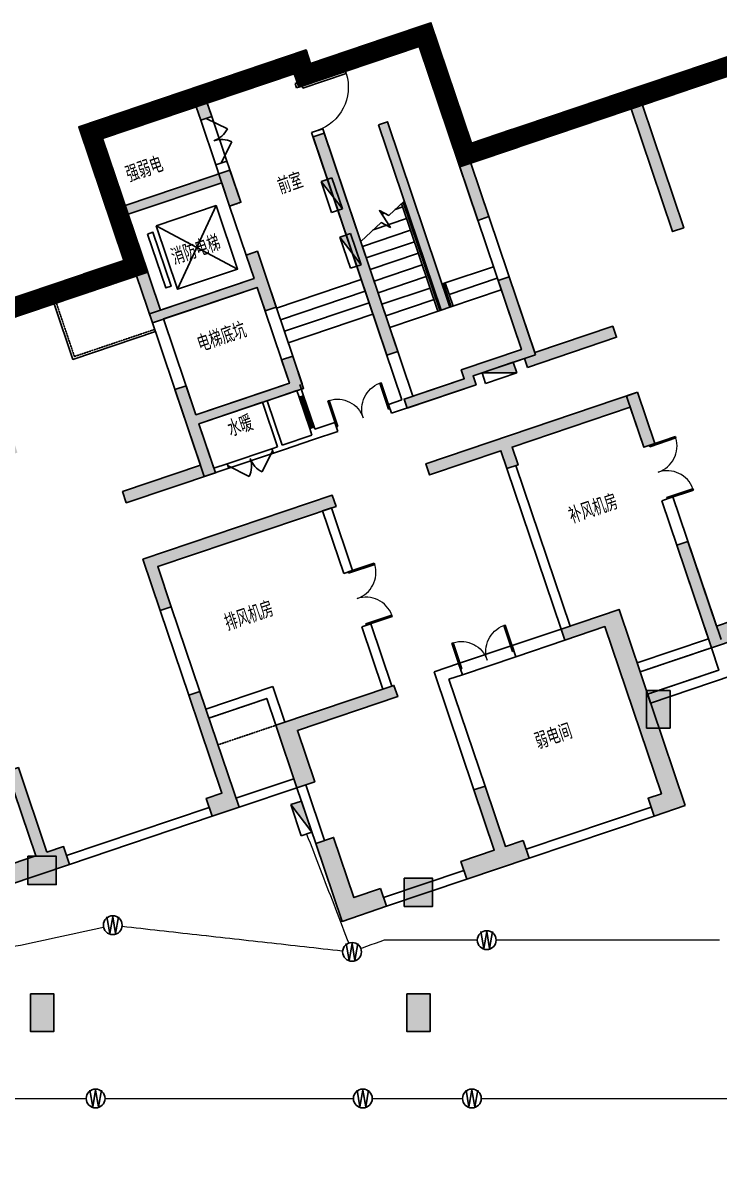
# Model space of a CAD drawing. Extents: x -1348811 to 123514, y -640545 to 749356.
# Drawn here: x -562480 to -547673, y -31247 to -7060 of the extents above; entities that cross this region are included whole.
import ezdxf
from ezdxf.enums import TextEntityAlignment as Align

# ---------------------------------------------------------------- set-up
doc = ezdxf.new("R2010")
doc.units = 0
doc.header["$LTSCALE"] = 10
doc.header["$MEASUREMENT"] = 0
doc.linetypes.add('DASH', pattern=[0.35, 0.25, -0.1])
doc.linetypes.add('常规', pattern=[20, 10, 0, 10])
doc.layers.get('0').update_dxf_attribs({"linetype": 'CONTINUOUS'})
for name, color, linetype in [('COLU', 1, 'CONTINUOUS'), ('COLU_HATCH', 252, 'CONTINUOUS'), ('DIM_SYMB', 3, 'CONTINUOUS'), ('dxsqt', 1, 'CONTINUOUS'), ('JPS-J-0', 6, 'CONTINUOUS'), ('JPS-X-TEXT', 1, 'CONTINUOUS'), ('JPS-XHS', 7, 'CONTINUOUS'), ('jz', 121, 'CONTINUOUS'), ('OUTLINE', 93, 'DASH'), ('PUB_HATCH', 9, 'CONTINUOUS'), ('Q-200填充', 9, 'CONTINUOUS'), ('RD-equip', 3, 'CONTINUOUS'), ('STAIR', 9, 'CONTINUOUS'), ('TEXT', 7, 'CONTINUOUS'), ('wall', 8, 'CONTINUOUS'), ('WINDOW', 4, 'CONTINUOUS')]:
    doc.layers.add(name, color=color, linetype=linetype)
doc.layers.add('RD-Line', color=2, linetype='常规', lineweight=0)
doc.styles.add('FS1', font='txt4.shx', dxfattribs={"width": 0.8, "bigfont": 'fstxt.shx'})
doc.styles.add('TEXT', font='tjromans.shx', dxfattribs={"width": 0.8, "height": 400, "bigfont": 'tjhztxt.shx'})

# ---------------------------------------------------------------- blocks, each defined once
blk = doc.blocks.new('zw')
at = {"layer": 'COLU_HATCH'}
for points in [[(45049.15361748367, 17299.99999999971), (45549.15361748367, 17299.99999999971), (45549.15361748367, 16499.99999999971), (45049.15361748367, 16499.99999999971)], [(31898.68239186129, 13774.66737889865), (32498.68239186129, 13774.66737889865), (32498.68239186129, 13174.66737889865), (31898.68239186129, 13174.66737889865)], [(39898.68239186348, 13309.29901821818), (40498.68239186348, 13309.29901821818), (40498.68239186348, 12709.29901821818), (39898.68239186348, 12709.29901821818)], [(31949.99999999791, 10849.9998586906), (32449.99999999791, 10849.9998586906), (32449.99999999791, 10049.9998586906), (31949.99999999791, 10049.9998586906)], [(39950.00000000011, 10849.9998586906), (40450.00000000011, 10849.9998586906), (40450.00000000011, 10049.9998586906), (39950.00000000011, 10049.9998586906)]]:
    blk.add_hatch(color=256, dxfattribs=at).paths.add_polyline_path(points)
at = {"layer": 'COLU'}
for points in [[(45049.15361748367, 17299.99999999971), (45549.15361748367, 17299.99999999971), (45549.15361748367, 16499.99999999971), (45049.15361748367, 16499.99999999971)], [(31898.68239186129, 13774.66737889865), (32498.68239186129, 13774.66737889865), (32498.68239186129, 13174.66737889865), (31898.68239186129, 13174.66737889865)], [(39898.68239186348, 13309.29901821818), (40498.68239186348, 13309.29901821818), (40498.68239186348, 12709.29901821818), (39898.68239186348, 12709.29901821818)], [(31949.99999999791, 10849.9998586906), (32449.99999999791, 10849.9998586906), (32449.99999999791, 10049.9998586906), (31949.99999999791, 10049.9998586906)], [(39950.00000000011, 10849.9998586906), (40450.00000000011, 10849.9998586906), (40450.00000000011, 10049.9998586906), (39950.00000000011, 10049.9998586906)]]:
    blk.add_lwpolyline(points, close=True, dxfattribs=at)
blk = doc.blocks.new('WG')
at = {"layer": 'RD-equip'}
blk.add_circle((0, 0), 200, dxfattribs=at)
at = {"layer": 'RD-equip', "color": 4, "style": 'FS1', "width": 0.8}
blk.add_attdef('消防', text='', height=360, dxfattribs=at).set_placement((0, 3.637978807091713e-12), align=Align.MIDDLE)
blk = doc.blocks.new('WWWW')
at = {"layer": 'RD-equip'}
blk.add_blockref('WG', (0, 0), dxfattribs=at).add_auto_attribs({'消防': 'W'})
blk = doc.blocks.new('D-JG--1F')
at = {"layer": 'PUB_HATCH'}
h = blk.add_hatch(color=256, dxfattribs=at)
h.paths.add_polyline_path([(21450.00000009307, -10000.00000909716), (19050.00000574609, -10000.00000891532), (19050.00000820775, -10400.0000081684), (18800.00000358594, -10400.0000083365), (18800.00000359322, -9750.000008749077), (21450.0000001727, -9750.000008762814)])
h.paths.add_polyline_path([(30950.000006599, -399.9990624038037), (30950.00000672456, 299.9998512482271), (28199.99995864177, 299.9998546815477), (28199.99995861674, -2700.000024847686), (27300.00000500801, -2700.000030048657), (27300.00000501238, -3100.000009021722), (28349.99999769183, -3100.000009155599), (28349.99999767961, -4150.000021441607), (30700.00000677025, -4150.000021760585), (30700.00000567822, -4675.000024040462), (30950.00000616111, -4675.000016496517), (30950.00000954827, -3425.000025010202), (30700.00001001463, -3425.000017404789), (30700.00000716664, -3950.007729728939), (28600.00000615686, -3950.007729726378), (28600.00000625546, -1800.094748926815), (30700.00000726059, -1800.09474893962), (30700.00000671641, -2325.000021197135), (30950.00000672339, -2325.000028800219), (30950.00000671379, -1600.094754866324), (28600.00000617525, -1600.094754825346), (28600.00000732025, -99.98272269777954), (30700.00000605761, -100.0000191780273), (30700.00000605616, -400.0007031883579)])
h.paths.add_polyline_path([(35600.00000702427, -7600.000019256957), (35600.00000789302, -7400.00002117129), (34449.99991119938, -7400.000021164073), (34449.99991119769, -7600.000019238098), (32900.00000866456, -7600.000019229949), (32900.00000913587, -7400.000028558541), (34249.99990984803, -7400.000021141721), (34249.99990984896, -7200.000021141954), (35600.00000789232, -7200.000021169195), (35600.00000790128, -5650.000029032119), (35850.00000790291, -5650.000029033283), (35850.0000070266, -7350.000019245315), (37600.00000979169, -7350.000019265804), (37600.00000979123, -7600.000019265804)])
h.paths.add_polyline_path([(24750.00000731763, -3100.000004868489), (25100.00000643893, -3100.000004870119), (25100.00000643433, -2700.000028468901), (23550.00000703434, -2700.0000224635), (23550.0000074394, -3100.00001157634), (24500.00001031812, -3100.000019299099), (24500.00000978686, -5850.000036574667), (24749.99999844324, -5850.000036574434)])
h.paths.add_polyline_path([(39100.00010325556, -2700.000028668204), (39100.00010324968, -3100.000016918406), (39450.00000606838, -3100.000016896054), (39450.0000061703, -5850.000036609359), (39700.00000787264, -5850.000036627753), (39700.00000821683, -3100.000014374731), (40650.00000805221, -3100.000006808434), (40650.0000076092, -2700.000022700289)])
h.paths.add_polyline_path([(37650.0000064309, -8850.00002117292), (37650.00000642525, -10000.00002117339), (37399.9033234134, -10000.00002117245), (37400.00032204285, -9100.000021172455), (34750.00000518386, -9100.000021158252), (34750.00000518194, -9499.998101894278), (34500.00000518194, -9499.998101893114), (34500.00000518386, -9100.000021157088), (32900.00000769028, -9100.000021148706), (32900.00000769168, -8850.000021148939)])
h.paths.add_polyline_path([(42750.00000461761, -7350.000028302893), (46000.0000061451, -7350.000028429553), (46000.00000644143, -8250.000030298717), (45600.00000602257, -8250.000030277064), (45600.00000586663, -7600.000030763447), (43000.00000557862, -7600.000037707388), (43000.00000543118, -8000.000037365127), (42750.00000543095, -8000.000037047081)])
h.paths.add_polyline_path([(19800.00000100496, -14100.00000910717), (19050.00000028947, -14100.00000922428), (19050.00000018522, -12850.00003002281), (18800.00000069255, -12850.00003004726), (18800.00000078609, -14500.00003021723), (19800.00000099774, -14500.00003022212)])
h.paths.add_polyline_path([(22625.00000100356, -14100.00000907108), (22999.99999692367, -14100.00000907667), (22999.99999692157, -14500.00003024517), (21600.00000099262, -14500.00003023283), (21600.00000099983, -14100.0000090648), (22375.0000010003, -14100.00000906852), (22375.00000101043, -12200.00003006565), (22625.00000079972, -12200.00003003795)])
h.paths.add_polyline_path([(26800.00000479288, -14500.00003025937), (26200.00000479288, -14500.00003025681), (26200.00000479497, -14100.00000908924), (26550.00000440102, -14100.00000914861), (26550.00000708556, -11900.0000322347), (26800.00000747951, -11900.00002760603)])
h.paths.add_polyline_path([(22625.00000109232, -11000.00001993775), (22375.00000133261, -11000.00001993659), (22375.00000024855, -8850.000021094223), (22625.00000024214, -8850.00002109562)])
h.paths.add_polyline_path([(29100.00000477576, -17100.00000014529), (29100.00000477373, -17500.00002119597), (28100.00000477745, -17500.00002119062), (28100.00000478741, -15749.99810181977), (28500.00000408356, -15749.99810182163), (28500.00000407564, -17100.00000014156)])
h.paths.add_polyline_path([(32300.00000135711, -17099.99999257829), (31900.00000407588, -17100.00000017788), (31900.00000408589, -15749.99810191942), (31650.00000408146, -15749.99810186005), (31650.00000407518, -17100.00000015763), (30900.00000477926, -17100.00000015483), (30900.00000477745, -17500.00002120598), (32300.00000135391, -17500.00001360895)])
h.paths.add_polyline_path([(35800.00000477838, -17500.00002123229), (35100.00000430667, -17500.00002123578), (35100.00000430964, -17100.00000020466), (35400.00000408309, -17100.00000019884), (35400.00000410306, -13350.00001930888), (34500.00000496639, -13350.00001930376), (34500.00000496779, -13100.0000269257), (35800.00000559993, -13100.00001931097)])
h.paths.add_polyline_path([(28099.99956657883, -14500.0113974954), (28499.99956586148, -14500.01139749819), (28500.00000340282, -13350.00001925044), (30750.00000427628, -13350.00001926976), (30750.00000427838, -13100.00001926976), (28100.00000431354, -13100.00002883235)])
h.paths.add_polyline_path([(26800.00000481663, -10000.0004025877), (26800.00000482134, -9100.000021022046), (30800.00000559434, -9100.000021240441), (30800.00000560551, -8850.000021141954), (26550.00000482227, -8850.00002111611), (26550.00000481616, -10000.00040258537)])
h.paths.add_polyline_path([(28350.00000619976, -5650.000028935028), (28350.00000756723, -7350.000021129847), (26600.00000798062, -7350.000021121698), (26600.00000798004, -7600.000021129614), (28600.00000756793, -7600.000021140091), (28599.99999842187, -6500.00002119178), (30950.00000833487, -6500.00002874108), (30950.00000833499, -6500.00002874108), (30950.00000634172, -5775.000021212269), (30700.00000633101, -5775.000021182699), (30700.00000811147, -6300.00002113753), (28600.00000757456, -6300.000021135435), (28600.00000620232, -5650.000028936658)])
h.paths.add_polyline_path([(33100.00000862248, -1500.047390644206), (32850.00000862085, -1500.047390643042), (32850.00000770681, -6400.000021154992), (33100.00000817631, -6400.000021155924)])
h.paths.add_polyline_path([(35600.0000072585, -400.0000211796723), (35600.00000772008, -4300.007729900535), (35850.00000771845, -4300.007729902398), (35850.00000772194, -3100.000014069024), (36900.00000773673, -3100.000014075311), (36900.00000773842, -2700.000030239811), (36000.0000072525, -2700.000030230032), (36000.00000661792, -9.499490261077881e-08), (35000.00000773807, -9.103678166866302e-08), (35000.00000719633, -400.0000233394094)])
h.paths.add_polyline_path([(38000.00000536809, -14100.0000093244), (37650.00000640325, -14100.00000932231), (37650.00000641326, -12200.00003012852), (37400.00000641326, -12200.00003012759), (37400.00000536611, -14500.00003030361), (38000.00000536611, -14500.0000303071)])
h.paths.add_polyline_path([(41575.00000586081, -8850.000028675422), (41575.00000671099, -11000.00002001692), (41825.00000648352, -11000.00002010562), (41825.00000563054, -8850.00002876413)])
h.paths.add_polyline_path([(42600.00000571826, -14100.0000093712), (42600.00000571675, -14500.00003034226), (41200.00000233023, -14500.00003033853), (41200.00000232825, -14100.00000934792), (41575.00000504026, -14100.00000926713), (41575.0000055001, -12200.00003001932), (41825.00000527239, -12200.00003010849), (41825.00000505213, -14100.00000937539)])
h.paths.add_polyline_path([(45000.00000504957, -14100.00000939076), (45000.00000526861, -12850.00003017858), (45400.00000569539, -12850.00003017322), (45400.00000592862, -14500.00003035762), (44400.00000571675, -14500.00003035227), (44400.00000571896, -14100.00000938005)])
h.paths.add_polyline_path([(45600.00000589387, -9150.00002270285), (45600.00000643003, -9600.000006679213), (45000.00000873947, -9600.000014249235), (45000.00000810652, -10000.00003021676), (45000.00000810652, -10000.00003021653), (45000.00000649493, -11450.00002913573), (45400.00000716362, -11450.00002913014), (45400.0000063717, -10000.00003022002), (46000.0000064178, -10000.0000302305), (46000.00000653882, -9150.00002272427)])
h.paths.add_polyline_path([(45600.00000698376, -3900.000009412179), (45600.00000724458, -5500.00002124859), (46000.00000712654, -5500.000021210406), (46000.00000739546, -3500.00003037625), (44900.00000698335, -3500.000030346913), (44900.00000697677, -3900.000009310199)])
h.paths.add_polyline_path([(34249.99990949768, -1700.000021671643), (34249.9999110499, -5860.000021126121), (34449.9999110499, -5860.00002112682), (34449.99990949768, -1700.000021672575)])
h.paths.add_polyline_path([(34249.99990901875, -1700.000021728687), (34249.99991057097, -5860.000021183398), (34449.99991057097, -5860.000021184096), (34449.99990901875, -1700.000021729851)])
h.paths.add_polyline_path([(14550.0000071461, -7350.000012112316), (21450.00000108377, -7349.999996726634), (21450.0000017854, -7999.999989839038), (21199.99999927141, -7999.999990077224), (21199.99999887694, -7599.999990023207), (18124.99999214034, -7599.999983102549), (18124.9999991199, -9999.999987382442), (17875.00000703486, -9999.999988234369), (17875.00000023365, -7599.999983927002), (14800.00000710331, -7599.999990022508), (14800.00000670942, -7999.999990076991), (14550.00000666472, -7999.999989714241)])
h.paths.add_polyline_path([(14550.00000647211, -10000.00000907923), (16950.0000008191, -10000.00000890973), (16949.99999835534, -10400.00000816281), (17200.00000297715, -10400.00000833231), (17200.00000297331, -9750.000008744886), (14550.00000639382, -9750.000008744886)])
h.paths.add_polyline_path([(5050.000000016822, -399.9990623355843), (5049.999999895052, 299.9998513164464), (7800.000047977839, 299.9998547353316), (7800.000047986978, -2700.000024793902), (8700.000001595705, -2700.00002999953), (8700.000001589244, -3100.000008972595), (7650.000008909788, -3100.000009101117), (7650.000008916482, -4150.000021387124), (5299.999999825843, -4150.000021693762), (5300.000000915083, -4675.00002397364), (5050.000000432192, -4675.000016428297), (5049.999997051666, -3425.000024941983), (5299.999996585306, -3425.000017337967), (5299.999999430438, -3950.007729662117), (7400.000000440225, -3950.007729670499), (7400.000000353029, -1800.094748870935), (5299.9999993479, -1800.094748872798), (5299.999999889289, -2325.000021130312), (5049.999999882304, -2325.000028732), (5049.999999895692, -1600.094754798105), (7400.000000434229, -1600.094754769467), (7399.999999297201, -99.98272264190018), (5300.000000559841, -100.0000191112049), (5300.000000559667, -400.0007031215355)])
h.paths.add_polyline_path([(399.9999995535472, -7600.00001916429), (399.9999986859038, -7400.000021078624), (1550.000095379539, -7400.00002107746), (1550.000095380121, -7600.000019151485), (3099.999997913255, -7600.000019151252), (3099.999997443054, -7400.000028479844), (1750.000096730888, -7400.000021056039), (1750.000096730946, -7200.000021056272), (399.9999986875919, -7200.000021076528), (399.9999986868352, -5650.000028939452), (149.9999986852054, -5650.000028939219), (149.9999995525577, -7350.000019151252), (-1600.000003212539, -7350.000019162428), (-1600.000003213412, -7600.000019162428)])
h.paths.add_polyline_path([(11249.99999928399, -3100.000004833099), (10900.00000016269, -3100.000004832633), (10900.00000016938, -2700.000028431416), (12449.99999956938, -2700.000022434164), (12449.99999916222, -3100.000011547003), (11499.9999962835, -3100.000019265106), (11499.99999680027, -5850.000036540674), (11250.00000814389, -5850.000036539044)])
h.paths.add_polyline_path([(-3100.000096651842, -2700.000028557144), (-3100.000096648058, -3100.000016807346), (-3449.99999946676, -3100.000016782898), (-3449.999999583175, -5850.000036496203), (-3700.000001285516, -5850.0000365132), (-3700.000001615204, -3100.000014260178), (-4650.000001450593, -3100.000006688992), (-4650.000001005479, -2700.000022580847)])
h.paths.add_polyline_path([(-1649.999999859603, -8850.000021069543), (-1649.999999860069, -10000.00002107001), (-1399.903316848213, -10000.00002107001), (-1400.000315472891, -9100.00002107001), (1250.000001386099, -9100.00002107001), (1250.000001385924, -9499.998101806035), (1500.000001385924, -9499.998101806035), (1500.000001386099, -9100.00002107001), (3099.999998879677, -9100.00002107001), (3099.999998879619, -8850.000021070242)])
h.paths.add_polyline_path([(-6749.99999803846, -7350.000028172275), (-9999.999999565945, -7350.000028281938), (-9999.999999867054, -8250.000030151103), (-9599.999999448191, -8250.000030131778), (-9599.999999288819, -7600.000030618161), (-6999.999999000807, -7600.000037575839), (-6999.999998855463, -8000.000037233578), (-6749.99999885523, -8000.000036916463)])
h.paths.add_polyline_path([(16200.00000553858, -14100.00000909786), (16950.00000625406, -14100.0000092187), (16950.00000636495, -12850.00003001723), (17200.00000585761, -12850.00003004307), (17200.00000575528, -14500.00003021304), (16200.00000554364, -14500.0000302128)])
h.paths.add_polyline_path([(13375.00000553997, -14100.00000904687), (13000.00000961986, -14100.00000905036), (13000.00000961981, -14500.00003021886), (14400.00000554876, -14500.0000302142), (14400.0000055437, -14100.00000904617), (13625.00000554323, -14100.0000090457), (13625.00000554317, -12200.00003004284), (13375.00000575389, -12200.00003001373)])
h.paths.add_polyline_path([(9200.0000017485, -14500.00003021327), (9800.0000017485, -14500.00003021373), (9800.000001748558, -14100.00000904617), (9450.000002142508, -14100.00000910345), (9449.999999469554, -11900.00003218953), (9199.999999075604, -11900.00002755993)])
h.paths.add_polyline_path([(13375.00000546756, -11000.00001991354), (13625.00000522728, -11000.00001991377), (13625.00000632275, -8850.000021071406), (13375.00000632915, -8850.000021071406)])
h.paths.add_polyline_path([(6900.000001751876, -17100.00000008685), (6900.000001751818, -17500.00002113753), (7900.000001748092, -17500.00002113753), (7900.000001747452, -15749.99810176669), (7500.000002451299, -15749.99810176645), (7500.000002451998, -17100.00000008638)])
h.paths.add_polyline_path([(3700.000005170528, -17099.99999250309), (4100.000002451765, -17100.00000010454), (4100.000002448971, -15749.99810184608), (4350.000002453395, -15749.99810178811), (4350.000002452463, -17100.00000008568), (5100.000001748384, -17100.00000008661), (5100.000001748092, -17500.00002113776), (3700.000005171634, -17500.00001353375)])
h.paths.add_polyline_path([(200.0000017471611, -17500.00002113823), (900.000002218876, -17500.00002114545), (900.0000022180029, -17100.00000011432), (600.0000024445471, -17100.0000001071), (600.0000024444307, -13350.00001921714), (1500.000001581095, -13350.00001921668), (1500.000001581036, -13100.00002683862), (200.0000009489013, -13100.00001921691)])
h.paths.add_polyline_path([(7900.000439962547, -14500.01139744231), (7500.000440679898, -14500.01139744301), (7500.000003144669, -13350.00001919526), (5250.000002271205, -13350.00001920247), (5250.000002270448, -13100.00001920247), (7900.000002235291, -13100.00002877926)])
h.paths.add_polyline_path([(9200.000001748558, -10000.0004025416), (9200.000001748616, -9100.000020975946), (5200.000000975619, -9100.00002117292), (5200.000000965782, -8850.000021074433), (9450.000001749024, -8850.00002107094), (9450.000001749024, -10000.0004025402)])
h.paths.add_polyline_path([(7650.000000388362, -5650.000028880546), (7649.999999011925, -7350.000021075364), (9399.999998598534, -7350.000021076296), (9399.999998597777, -7600.000021084212), (7399.999999009888, -7600.000021084212), (7400.00000816182, -6500.0000211359), (5049.999998248823, -6500.000028672861), (5049.999998248706, -6500.000028672861), (5050.000000245811, -5775.000021144049), (5300.000000256521, -5775.000021115877), (5299.999998473213, -6300.000021070708), (7399.999999010121, -6300.000021079555), (7400.0000003858, -5650.000028880779)])
h.paths.add_polyline_path([(2899.999997987587, -1500.047390564578), (3149.999997989216, -1500.04739056481), (3149.999998877349, -6400.000021076761), (2899.999998407846, -6400.000021076296)])
h.paths.add_polyline_path([(399.9999993573292, -400.0000210870057), (399.999998875137, -4300.007729807869), (149.9999988767668, -4300.007729808334), (149.9999988796772, -3100.000013974961), (-900.0000011351076, -3100.000013975659), (-900.0000011347001, -2700.00003014016), (-6.487825885415077e-07, -2700.000030135037), (0, 0), (999.9999988798518, -1.396983861923218e-09), (999.999999419495, -400.0000232497696)])
h.paths.add_polyline_path([(-1999.999998824554, -14100.00000921893), (-1649.99999985972, -14100.00000921893), (-1649.999999859661, -12200.00003002514), (-1399.999999859661, -12200.00003002514), (-1399.999998824729, -14500.00003020116), (-1999.999998824729, -14500.00003020163)])
h.paths.add_polyline_path([(-5574.999999289517, -8850.00002855109), (-5575.000000151107, -11000.00001989258), (-5824.999999923632, -11000.0000199799), (-5824.999999059248, -8850.000028638402)])
h.paths.add_polyline_path([(-6599.999999174732, -14100.00000924128), (-6599.999999175372, -14500.00003021234), (-5199.99999578885, -14500.00003021606), (-5199.999995784718, -14100.00000922545), (-5574.999998496729, -14100.00000914279), (-5574.9999989465, -12200.00002989499), (-5824.999998718791, -12200.00002998277), (-5824.999998508603, -14100.00000924966)])
h.paths.add_polyline_path([(-8999.999998506042, -14100.0000092485), (-8999.999998718442, -12850.00003003632), (-9399.99999914522, -12850.00003002863), (-9399.999999387248, -14500.00003021304), (-8399.999999175372, -14500.00003021304), (-8399.99999917543, -14100.00000924082)])
h.paths.add_polyline_path([(-9599.999999324267, -9150.000022557564), (-9599.999999862688, -9600.000006533926), (-9000.000002172135, -9600.000014106976), (-9000.000001541339, -10000.0000300745), (-9000.000001541339, -10000.00003007427), (-8999.999999937369, -11450.00002899347), (-9400.000000606058, -11450.00002898555), (-9399.999999806518, -10000.00003007543), (-9999.999999852618, -10000.00003008288), (-9999.999999969208, -9150.000022576656)])
h.paths.add_polyline_path([(-9600.000000386324, -3900.000009266892), (-9600.000000655651, -5500.000021103304), (-10000.00000053761, -5500.000021062791), (-10000.00000079593, -3500.000030228635), (-8900.000000383821, -3500.000030204887), (-8900.00000037934, -3900.000009168172)])
h.paths.add_polyline_path([(1750.000097111275, -1700.000021585962), (1750.000095537107, -5860.00002104044), (1550.000095537107, -5860.000021040207), (1550.000097111275, -1700.000021585962)])
h.paths.add_polyline_path([(1750.000097590208, -1700.000021643005), (1750.00009601604, -5860.000021097716), (1550.00009601604, -5860.000021097483), (1550.000097590208, -1700.000021643238)])
edge = h.paths.add_edge_path(flags=17)
edge.add_line((17874.99999412405, -5499.999999814434), (18124.99999362545, -5499.999998901971))
edge.add_line((18124.99999362545, -5499.999998901971), (18124.99998568202, -3899.999986891635))
edge.add_line((18124.99998568202, -3899.999986891635), (19299.99997319834, -3899.999981321162))
edge.add_line((19299.99997319834, -3899.999981321162), (19299.99997228605, -3500.000008577714))
edge.add_line((19299.99997228605, -3500.000008577714), (16700.0000063394, -3500.000008461764))
edge.add_line((16700.0000063394, -3500.000008461764), (16700.00000632991, -3899.999987251824))
edge.add_line((16700.00000632991, -3899.999987251824), (17874.99999384634, -3899.99998734775))
edge.add_line((17874.99999384634, -3899.99998734775), (17874.99999412405, -5499.999999358086))
edge.add_line((17874.99999412405, -5499.999999358086), (18124.99999362545, -5499.999999358319))
h.paths.add_polyline_path([(17874.99999412405, -5499.999999814434), (18124.99999362545, -5499.999998901971), (18124.99998568202, -3899.999986891635), (19299.99997319834, -3899.999981321162), (19299.99997228605, -3500.000008577714), (16700.0000063394, -3500.000008461764), (16700.00000632991, -3899.999987251824), (17874.99999384634, -3899.99998734775)], flags=17)
edge = h.paths.add_edge_path()
edge.add_line((21600.00007029192, -3100.000018303515), (22350.00000493706, -3100.000006714603))
edge.add_line((22350.00000493706, -3100.000006714603), (22350.0000053852, -2700.000022606924))
edge.add_line((22350.0000053852, -2700.000022606924), (21200.00000599638, -2700.000030178111))
edge.add_line((21200.00000599638, -2700.000030178111), (21200.00000599347, -3500.000030178111))
edge.add_line((21200.00000599347, -3500.000030178111), (20900.00000557181, -3500.000030181371))
edge.add_line((20900.00000557181, -3500.000030181371), (20900.0000055742, -3900.000009179814))
edge.add_line((20900.0000055742, -3900.000009179814), (21200.00000599329, -3900.000009176787))
edge.add_line((21200.00000599329, -3900.000009176787), (21200.0000064582, -5150.000030069146))
edge.add_line((21200.0000064582, -5150.000030069146), (21450.0000064582, -5150.000030069146))
edge.add_line((21450.0000064582, -5150.000030069146), (21450.00000555022, -3900.000009178184))
edge.add_line((21450.00000555022, -3900.000009178184), (21600.00000599329, -3900.000009178417))
edge.add_line((21600.00000599329, -3900.000009178417), (21600.00007029192, -3099.999996429076))
edge.add_line((42599.99994222715, -3100.000018415274), (41850.00000758213, -3100.000006817514))
edge.add_line((41850.00000758213, -3100.000006817514), (41850.00000713818, -2700.000022709835))
edge.add_line((41850.00000713818, -2700.000022709835), (43000.000006527, -2700.000030293129))
edge.add_line((43000.000006527, -2700.000030293129), (43000.00000652141, -3500.000030293129))
edge.add_line((43000.00000652141, -3500.000030293129), (43300.00000694295, -3500.000030299881))
edge.add_line((43300.00000694295, -3500.000030299881), (43300.00000693661, -3900.000009298325))
edge.add_line((43300.00000693661, -3900.000009298325), (43000.00000651751, -3900.000009291572))
edge.add_line((43000.00000651751, -3900.000009291572), (43000.00000603934, -5150.000030184165))
edge.add_line((43000.00000603934, -5150.000030184165), (42750.00000603934, -5150.000030181836))
edge.add_line((42750.00000603934, -5150.000030181836), (42750.00000696059, -3900.000009290874))
edge.add_line((42750.00000696059, -3900.000009290874), (42600.00000651751, -3900.000009290176))
edge.add_line((42600.00000651751, -3900.000009290176), (42599.99994222715, -3099.999996540835))
edge.add_line((14399.9999363097, -3100.000018284889), (13650.00000166456, -3100.000006691553))
edge.add_line((13650.00000166456, -3100.000006691553), (13650.00000121852, -2700.000022583874))
edge.add_line((13650.00000121852, -2700.000022583874), (14800.00000060734, -2700.000030161114))
edge.add_line((14800.00000060734, -2700.000030161114), (14800.00000060606, -3500.000030161114))
edge.add_line((14800.00000060606, -3500.000030161114), (15100.00000102771, -3500.000030166004))
edge.add_line((15100.00000102771, -3500.000030166004), (15100.00000102323, -3900.000009164447))
edge.add_line((15100.00000102323, -3900.000009164447), (14800.00000060414, -3900.00000915979))
edge.add_line((14800.00000060414, -3900.00000915979), (14800.0000001326, -5150.00003005215))
edge.add_line((14800.0000001326, -5150.00003005215), (14550.0000001326, -5150.000030051218))
edge.add_line((14550.0000001326, -5150.000030051218), (14550.00000104721, -3900.000009160256))
edge.add_line((14550.00000104721, -3900.000009160256), (14400.00000060414, -3900.00000915979))
edge.add_line((14400.00000060414, -3900.00000915979), (14399.9999363097, -3099.99999641045))
edge.add_line((-6599.999935625528, -3100.000018285355), (-5850.000000980508, -3100.000006692018))
edge.add_line((-5850.000000980508, -3100.000006692018), (-5850.000000534463, -2700.00002258434))
edge.add_line((-5850.000000534463, -2700.00002258434), (-6999.999999923282, -2700.00003016158))
edge.add_line((-6999.999999923282, -2700.00003016158), (-6999.999999921885, -3500.00003016158))
edge.add_line((-6999.999999921885, -3500.00003016158), (-7300.000000343425, -3500.00003016647))
edge.add_line((-7300.000000343425, -3500.00003016647), (-7300.000000339176, -3900.000009164913))
edge.add_line((-7300.000000339176, -3900.000009164913), (-6999.999999920081, -3900.000009160023))
edge.add_line((-6999.999999920081, -3900.000009160023), (-6999.999999448541, -5150.000030052615))
edge.add_line((-6999.999999448541, -5150.000030052615), (-6749.999999448541, -5150.000030051218))
edge.add_line((-6749.999999448541, -5150.000030051218), (-6750.000000363158, -3900.000009160256))
edge.add_line((-6750.000000363158, -3900.000009160256), (-6599.999999920081, -3900.000009160256))
edge.add_line((-6599.999999920081, -3900.000009160256), (-6599.999935625528, -3099.999996410916))
blk.add_hatch(color=256, dxfattribs=at).paths.add_polyline_path([(34449.99990901875, -1700.000021729851), (34249.99990949768, -1700.000021728687), (34249.9999110499, -5860.000021126121), (34449.99991057097, -5860.00002112682)])
at = {"layer": 'dxsqt'}
for points in [[(30950.000006599, -399.9990624038037), (30950.00000672456, 299.9998512482271), (28199.99995864177, 299.9998546815477), (28199.99995861674, -2700.000024847686), (27300.00000500801, -2700.000030048657), (27300.00000501238, -3100.000009021722), (28349.99999769183, -3100.000009155599), (28349.99999767961, -4150.000021441607), (30700.00000677025, -4150.000021760585), (30700.00000567822, -4675.000024040462), (30950.00000616111, -4675.000016496517), (30950.00000954827, -3425.000025010202), (30700.00001001463, -3425.000017404789), (30700.00000716664, -3950.007729728939), (28600.00000615686, -3950.007729726378), (28600.00000625546, -1800.094748926815), (30700.00000726059, -1800.09474893962), (30700.00000671641, -2325.000021197135), (30950.00000672339, -2325.000028800219), (30950.00000671379, -1600.094754866324), (28600.00000617525, -1600.094754825346), (28600.00000732025, -99.98272269777954), (30700.00000605761, -100.0000191780273), (30700.00000605616, -400.0007031883579), (30950.000006599, -399.9990624038037)], [(35600.0000072585, -400.0000211796723), (35600.00000772008, -4300.007729900535), (35850.00000771845, -4300.007729902398), (35850.00000772194, -3100.000014069024), (36900.00000773673, -3100.000014075311), (36900.00000773842, -2700.000030239811), (36000.0000072525, -2700.000030230032), (36000.00000661792, -9.499490261077881e-08), (35000.00000773807, -9.103678166866302e-08), (35000.00000719633, -400.0000233394094), (35600.00000726432, -400.0000211810693)], [(39100.00010325556, -2700.000028668204), (39100.00010324968, -3100.000016918406), (39450.00000606838, -3100.000016896054), (39450.0000061703, -5850.000036609359), (39700.00000787264, -5850.000036627753), (39700.00000821683, -3100.000014374731), (40650.00000805221, -3100.000006808434), (40650.0000076092, -2700.000022700289), (39100.00010325556, -2700.000028668204)], [(28350.00000619976, -5650.000028935028), (28350.00000756723, -7350.000021129847), (26600.00000798062, -7350.000021121698), (26600.00000798004, -7600.000021129614), (28600.00000756793, -7600.000021140091), (28599.99999842187, -6500.00002119178), (30950.00000833487, -6500.00002874108), (30950.00000833487, -6500.00002874108), (30950.00000833499, -6500.00002874108), (30950.00000634172, -5775.000021212269), (30700.00000633101, -5775.000021182699), (30700.00000811147, -6300.00002113753), (28600.00000757456, -6300.000021135435), (28600.00000620232, -5650.000028936658), (28350.00000620069, -5650.000028935028)], [(37650.0000064309, -8850.00002117292), (37650.00000642525, -10000.00002117339), (37399.9033234134, -10000.00002117245), (37400.00032204285, -9100.000021172455), (34750.00000518386, -9100.000021158252), (34750.00000518194, -9499.998101894278), (34500.00000518194, -9499.998101893114), (34500.00000518386, -9100.000021157088), (32900.00000769028, -9100.000021148706), (32900.00000769168, -8850.000021148939), (37650.00000643113, -8850.000021173386)], [(26800.00000479288, -14500.00003025937), (26200.00000479288, -14500.00003025681), (26200.00000479497, -14100.00000908924), (26550.00000440102, -14100.00000914861), (26550.00000708556, -11900.0000322347), (26800.00000747951, -11900.00002760603), (26800.00000479474, -14500.00003025564)], [(22625.00000100356, -14100.00000907108), (22999.99999692367, -14100.00000907667), (22999.99999692157, -14500.00003024517), (21600.00000099262, -14500.00003023283), (21600.00000099983, -14100.0000090648), (22375.0000010003, -14100.00000906852), (22375.00000101043, -12200.00003006565), (22625.00000079972, -12200.00003003795), (22625.00000078772, -14100.00000907108)], [(28099.99956657883, -14500.0113974954), (28499.99956586148, -14500.01139749819), (28500.00000340282, -13350.00001925044), (30750.00000427628, -13350.00001926976), (30750.00000427838, -13100.00001926976), (28100.00000431354, -13100.00002883235), (28099.99956607522, -14500.0113974954)], [(35800.00000477838, -17500.00002123229), (35100.00000430667, -17500.00002123578), (35100.00000430964, -17100.00000020466), (35400.00000408309, -17100.00000019884), (35400.00000410306, -13350.00001930888), (34500.00000496639, -13350.00001930376), (34500.00000496779, -13100.0000269257), (35800.00000559993, -13100.00001931097), (35800.00000477838, -17500.00002123229)], [(29100.00000477576, -17100.00000014529), (29100.00000477373, -17500.00002119597), (28100.00000477745, -17500.00002119062), (28100.00000478741, -15749.99810181977), (28500.00000408356, -15749.99810182163), (28500.00000407564, -17100.00000014156), (29100.00000477926, -17100.00000014505)], [(32300.00000135711, -17099.99999257829), (31900.00000407588, -17100.00000017788), (31900.00000408589, -15749.99810191942), (31650.00000408146, -15749.99810186005), (31650.00000407518, -17100.00000015763), (30900.00000477926, -17100.00000015483), (30900.00000477745, -17500.00002120598), (32300.00000135391, -17500.00001360895), (32300.00000136549, -17099.99999257829)]]:
    blk.add_lwpolyline(points, dxfattribs=at)
for points in [[(33100.00000862248, -1500.047390644206), (32850.00000862085, -1500.047390643042), (32850.00000770681, -6400.000021154992), (33100.00000817631, -6400.000021155924)], [(34249.99990901875, -1700.000021728687), (34249.99991057097, -5860.000021183398), (34449.99991057097, -5860.000021184096), (34449.99990901875, -1700.000021729851)], [(34249.99990949768, -1700.000021671643), (34249.9999110499, -5860.000021126121), (34449.9999110499, -5860.00002112682), (34449.99990949768, -1700.000021672575)], [(35600.00000702427, -7600.000019256957), (35600.00000789302, -7400.00002117129), (34449.99991119938, -7400.000021164073), (34449.99991119769, -7600.000019238098), (32900.00000866456, -7600.000019229949), (32900.00000913587, -7400.000028558541), (34249.99990984803, -7400.000021141721), (34249.99990984896, -7200.000021141954), (35600.00000789232, -7200.000021169195), (35600.00000790128, -5650.000029032119), (35850.00000790291, -5650.000029033283), (35850.0000070266, -7350.000019245315), (37600.00000979169, -7350.000019265804), (37600.00000979123, -7600.000019265804)], [(26800.00000481663, -10000.0004025877), (26800.00000482134, -9100.000021022046), (30800.00000559434, -9100.000021240441), (30800.00000560551, -8850.000021141954), (26550.00000482227, -8850.00002111611), (26550.00000481616, -10000.00040258537)], [(38000.00000536809, -14100.0000093244), (37650.00000640325, -14100.00000932231), (37650.00000641326, -12200.00003012852), (37400.00000641326, -12200.00003012759), (37400.00000536611, -14500.00003030361), (38000.00000536611, -14500.0000303071)]]:
    blk.add_lwpolyline(points, close=True, dxfattribs=at)
blk = doc.blocks.new('DTTT')
at = {"layer": 'jz'}
for p, q in [((748.3527285186245, -791.6857035186522), (-748.3527285186245, 791.6857035186522)), ((-748.3527286723292, -791.6857033680742), (748.3527286723292, 791.6857033680742))]:
    blk.add_line(p, q, dxfattribs=at)
for points in [[(-1003.061575049239, -672.9328478397038), (-1003.061575049239, 672.9328480140138), (-870.6841135143968, 672.9328480140138), (-870.6841135143968, -672.9328478397038)], [(-748.3527286723292, -791.6857033680742), (-748.3527285186245, 791.6857035186522), (748.3527286723292, 791.6857033680742), (748.3527285186245, -791.6857035186522)]]:
    blk.add_lwpolyline(points, close=True, dxfattribs=at)
blk = doc.blocks.new('DXHS')
at = {"layer": 'JPS-XHS'}
blk.add_hatch(color=256, dxfattribs=at).paths.add_polyline_path([(-350, 240), (-350, 0), (350, 0)])
at = {"layer": 'JPS-XHS', "linetype": 'Continuous'}
for p, q in [((-350, 240), (-350, 0)), ((-350, 240), (350, 240)), ((-350, 0), (350, 0)), ((350, 240), (350, 0))]:
    blk.add_line(p, q, dxfattribs=at)
at = {"layer": 'JPS-XHS'}
blk.add_line((-350, 240), (350, 0), dxfattribs=at)
blk = doc.blocks.new('A$C154042D1')
at = {"layer": 'JPS-XHS', "xscale": -1, "rotation": 90}
for p in [(42800.00001001888, -2800.094726207783), (42800.00001001888, -4050.094726207783)]:
    blk.add_blockref('DXHS', p, dxfattribs=at)
at = {"layer": 'JPS-XHS', "rotation": 180}
blk.add_blockref('DXHS', (44850.00000857416, -7400.00000008865), dxfattribs=at)
blk = doc.blocks.new('$DorLib2D$00000002')
for p, q in [((-0.5, -5.684341886080802e-17), (-0.5000000000000007, 0.4875)), ((-0.4750000000000007, 0.4875), (-0.5000000000000007, 0.4875)), ((-0.475, -2.842170943040401e-17), (-0.4750000000000007, 0.4875)), ((0.475, -2.842170943040401e-17), (0.4750000000000007, 0.4875)), ((0.4750000000000007, 0.4875), (0.5000000000000007, 0.4875)), ((0.5, -5.684341886080802e-17), (0.5000000000000007, 0.4875)), ((-0.5, -5.684341886080802e-17), (-0.475, -2.842170943040401e-17)), ((0.5, -5.684341886080802e-17), (0.475, -2.842170943040401e-17))]:
    blk.add_line(p, q)
at = {"lineweight": 13}
for centre, start, end in [((-0.4875, -4.263256414560601e-17), 0, 88.53071641864632), ((0.4875, -4.263256414560601e-17), 91.4692835813537, 180)]:
    blk.add_arc(centre, 0.4875, start, end, dxfattribs=at)
blk = doc.blocks.new('$WINLIB2D$00000001')
for p, q in [((-0.5, 0.5), (0.5, 0.5)), ((-0.5, 0.5), (-0.4999999999999999, -0.5)), ((0.5, -0.5), (0.5, 0.5)), ((0.5, 0.1666666666666666), (-0.5, 0.1666666666666666)), ((0.5, -0.1666666666666667), (-0.5, -0.1666666666666667)), ((-0.4999999999999999, -0.5), (0.5, -0.5))]:
    blk.add_line(p, q)
blk = doc.blocks.new('$DorLib2D$00000116')
at = {"color": 0}
for p, q in [((-0.4999999999999929, 7.105427357601002e-15), (-0.146446609406766, 0.353553390593234)), ((0.5000000000000071, 7.105427357601002e-15), (0.1464466094067731, 0.353553390593234))]:
    blk.add_line(p, q, dxfattribs=at)
for centre, radius, start, end in [((-0.4999999999984652, 4.831690603168681e-13), 0.4999999999984674, 0, 45), ((0.4999999999977511, 9.059419880941277e-13), 0.4999999999976598, 135, 180)]:
    blk.add_arc(centre, radius, start, end, dxfattribs=at)
blk = doc.blocks.new('$DorLib2D$00000001')
for p, q in [((0.45, 0.9750000000000001), (0.5000000000000002, 0.9750000000000001)), ((0.45, 0), (0.45, 0.9750000000000001)), ((0.5, 0), (0.5, 0.9750000000000001)), ((0.5, 0), (0.45, 0))]:
    blk.add_line(p, q)
at = {"lineweight": 13}
blk.add_arc((0.475, 0), 0.975, 91.4692835813538, 180, dxfattribs=at)

msp = doc.modelspace()

# ---------------------------------------------------------------- linework, layer by layer
at = {"layer": 'DIM_SYMB'}
msp.add_lwpolyline([(-555294.3197697696, -11711.66710323014), (-554863.4210052429, -11310.07255901856), (-554664.3296024788, -11411.58478173867), (-554896.5068539097, -11053.84435583494), (-554698.8235496703, -11156.66891623568), (-554371.0366757138, -10851.17391118585)], dxfattribs=at)
for points in [[(-554165.5115272657, -13367.27732313523, 0, 0, 0), (-554699.1870285698, -11786.30916829508, 80, 0, 0), (-554795.136560255, -11502.06686431941, 0, 0, 0)], [(-552986.4105492051, -12420.42960779127, 0, 0, 0), (-552916.0475449477, -12628.87395919454, 80, 0, 0), (-552820.0979936877, -12913.11625656247, 0, 0, 0)]]:
    msp.add_lwpolyline(points, format="xyseb", dxfattribs=at)
at = {"layer": 'JPS-J-0', "linetype": 'DASH'}
msp.add_lwpolyline([(-560060.3864619983, -12444.15802295445), (-559676.5883633642, -13581.12724834486), (-561382.0422014499, -14156.82439629594), (-561765.840300084, -13019.85517090553)], close=True, dxfattribs=at)
at = {"layer": 'JPS-J-0'}
msp.add_lwpolyline([(-561813.2140178086, -13035.84675834863), (-561413.4243317314, -14220.18970146365), (-559660.5967759212, -13628.50096606946)], dxfattribs=at)
at = {"layer": 'OUTLINE'}
for points in [[(-549195.7046985435, -21336.35631437661), (-547679.7457342121, -20824.62551716188), (-547839.6616066953, -20350.88834568585), (-549355.6205710266, -20862.61914290057)], [(-558330.6542145221, -22414.64078329713), (-557098.93755043, -21998.85950867899), (-557290.836603188, -21430.3748857904), (-558522.55326728, -21846.15616040854)]]:
    msp.add_lwpolyline(points, close=True, dxfattribs=at)
at = {"layer": 'PUB_HATCH', "const_width": 399.9999999999999}
msp.add_lwpolyline([(-554687.1940705285, -7569.601258217765), (-556487.3948567475, -8177.281442389183), (-556583.3458199196, -7893.039596697054), (-558620.4147287686, -8580.677534553746)], dxfattribs=at)
at = {"layer": 'Q-200填充', "const_width": 400}
msp.add_lwpolyline([(-540777.4099341412, -16259.05821780988), (-540988.4969491533, -16259.05821781134), (-541952.5708611911, -13403.07123191288), (-541384.0862487068, -13211.17218275717), (-543335.0599158639, -7431.578620151267), (-546177.4829814157, -8391.073867349362), (-546433.3483754902, -7633.094382118376), (-553065.6688594194, -9871.916626725666), (-553929.2145911497, -7313.735842538503), (-556487.3958105771, -8177.281764937099), (-556583.3453413462, -7893.039440323948), (-561036.4743406586, -9396.248623156425), (-560076.9791310702, -12238.67157711115), (-566709.2995676306, -14477.49380396519), (-566453.434166831, -15235.47329263407), (-572896.2597837349, -17410.32918702098), (-573152.1251778788, -16652.34970159666), (-579784.4456198924, -18891.17192465367)], dxfattribs=at)
at = {"layer": 'RD-Line'}
for p, q in [((-556445.0382762519, -24311.17776822514), (-555551.1539688534, -26630.61250047729)), ((-563410.4475651162, -26859.61638838804), (-560762.4086340682, -26291.32433875097)), ((-560368.095452249, -26271.54413216602), (-555677.9980701688, -26795.04723053676)), ((-554797.4990463576, -26566.5968547372), (-555291.5166322591, -26748.22030767455)), ((-552816.7671402746, -26566.5968547372), (-554797.4990463576, -26566.5968547372)), ((-547665.865768254, -26566.5968547372), (-552416.7671402746, -26566.5968547372)), ((-563050.4103012313, -29934.7734423214), (-561131.6745291364, -29934.7734423214)), ((-560731.6745291364, -29934.7734423214), (-555450.4102982122, -29934.77344232134)), ((-555050.4102982122, -29934.77344232134), (-553131.6745248763, -29934.7734423214)), ((-552731.6745248763, -29934.7734423214), (-547450.4102939521, -29934.77344232134))]:
    msp.add_line(p, q, dxfattribs=at)
at = {"layer": 'STAIR'}
for p, q in [((-554395.1223178811, -10873.62155616525), (-553615.9764496153, -13181.7749249833)), ((-558081.6913233104, -10958.26078132476), (-557729.8763995622, -12000.48257126586)), ((-554848.3450444127, -11128.05242805387), (-554791.0333814374, -11108.70616362712)), ((-554565.7729303513, -11032.66669756814), (-554402.2817161314, -10977.47820542631)), ((-554427.2365097748, -10903.55175164962), (-553653.8754237951, -13194.56819493778)), ((-554364.3827419517, -10964.68493547168), (-554335.9585113171, -10955.08998300586)), ((-555027.4144906863, -11462.91330599223), (-554319.1254614275, -11223.82153759411)), ((-554281.2264872477, -11211.02826763963), (-554252.802256613, -11201.43331517384)), ((-555259.2415115642, -11815.58315920425), (-554235.9692067234, -11470.16486976205)), ((-554198.0702325436, -11457.37159980767), (-554169.6460019089, -11447.77664734185)), ((-555176.0852568601, -12061.92649137217), (-554152.8129520193, -11716.50820193009)), ((-554114.9139778395, -11703.71493197561), (-554086.4897472049, -11694.11997950982)), ((-555092.9290021561, -12308.26982354012), (-554069.6566973153, -11962.85153409792)), ((-554031.7577231355, -11950.05826414342), (-554003.3334925009, -11940.46331167762)), ((-555009.7727474521, -12554.6131557081), (-553986.5004426113, -12209.19486626587)), ((-553948.6014684315, -12196.40159631139), (-553920.1772377968, -12186.8066438456)), ((-552474.7744428958, -12247.72047863551), (-553498.0466555146, -12593.13873694703)), ((-557085.2167918243, -13128.57084576873), (-555285.0155182723, -12520.89052292582)), ((-554926.616492748, -12800.95648787596), (-553903.3441879072, -12455.53819843376)), ((-553865.4452137274, -12442.74492847928), (-553837.0209830928, -12433.14997601346)), ((-552391.6181881918, -12494.06381080337), (-553414.8904008106, -12839.48206911489)), ((-557002.0605371203, -13374.91417793668), (-555201.8592635682, -12767.23385509374)), ((-554843.4602380439, -13047.29982004399), (-553820.1879332031, -12701.88153060176)), ((-553782.2889590233, -12689.08826064729), (-553753.8647283888, -12679.4933081815)), ((-553535.9456296943, -12605.93200690151), (-553564.3698587946, -12615.52695884937)), ((-553535.9456296943, -12605.93200690148), (-553564.3698587944, -12615.52695884934)), ((-553498.0466555145, -12593.138736947), (-553535.9456296943, -12605.93200690148)), ((-553535.9456296943, -12605.93200690148), (-553369.6331202862, -13098.61867123749)), ((-553498.0466555145, -12593.13873694703), (-553331.7341461065, -13085.82540128301)), ((-552308.4619334877, -12740.40714297147), (-553398.0573493864, -13108.21362318532)), ((-556918.9042824162, -13621.25751010459), (-555118.7030088642, -13013.57718726166)), ((-554760.3039833399, -13293.64315221185), (-553737.0316784991, -12948.22486276965)), ((-553699.1327043193, -12935.43159281518), (-553670.7084736847, -12925.83664034936)), ((-553452.7893749903, -12852.27533906937), (-553481.2136040905, -12861.87029101723)), ((-556835.7480277122, -13867.60084227251), (-555035.5467541602, -13259.92051942958)), ((-554677.1477286358, -13539.98648437994), (-553587.5522189806, -13172.17997251745))]:
    msp.add_line(p, q, dxfattribs=at)
at = {"layer": 'wall'}
for p, q in [((-556455.4121641514, -8272.029015671409), (-556692.2807527743, -8351.986952886795)), ((-556692.2807527743, -8351.986952886795), (-556660.2975694974, -8446.734413192942)), ((-556660.2975694974, -8446.734413192942), (-556423.4289808745, -8366.776475977556)), ((-556423.4289808745, -8366.776475977556), (-556455.4121641514, -8272.029015671409)), ((-558556.4483593121, -8770.17246347129), (-558793.3169479351, -8850.130400686614)), ((-558793.3169479351, -8850.130400686614), (-558697.3522857231, -9134.417550749611)), ((-558460.4836971001, -9054.459613534287), (-558556.4483593121, -8770.17246347129)), ((-558697.3522857231, -9134.417550749611), (-558460.4836971001, -9054.459613534287)), ((-554918.0522995626, -9230.686632208342), (-554728.5574286643, -9166.72028243595)), ((-553398.057353573, -13108.21359660544), (-554728.5574286643, -9166.72028243595)), ((-556103.5972320129, -9314.250830469568), (-556340.4658206359, -9394.208767684975)), ((-556340.4658206359, -9394.208767684975), (-554421.4753358419, -15079.05486982454)), ((-554184.6067472195, -14999.09693260738), (-556103.5972320129, -9314.250830469568)), ((-553587.5522244714, -13172.17994637784), (-554918.0522995626, -9230.686632208342)), ((-558140.6519482388, -10001.93396802644), (-558377.5205368618, -10081.89190524176)), ((-558377.5205368618, -10081.89190524176), (-558281.5525914232, -10366.1887815846)), ((-558044.6840028, -10286.23084436928), (-558140.6519482388, -10001.93396802644)), ((-553191.1973781268, -10125.37784661837), (-552954.3287895141, -10045.41990937242)), ((-551879.8872107766, -14010.02268954759), (-553191.1973781268, -10125.37784661837)), ((-551579.0522723567, -14119.5596232224), (-552954.3287895141, -10045.41990937242)), ((-558281.5861665165, -10366.08930925827), (-558081.6913234779, -10958.26078081577)), ((-557844.8227348549, -10878.30284360034), (-558044.7175778934, -10286.13137204283)), ((-558081.6913234779, -10958.26078081577), (-557844.8227348549, -10878.30284360034)), ((-557493.0078111071, -11920.52463354148), (-557729.8763997301, -12000.48257075691)), ((-557729.8763997301, -12000.48257075691), (-557561.9647315777, -12497.90660686521)), ((-557293.1129680687, -12512.69610509829), (-557493.0078111071, -11920.52463354148)), ((-557561.9647315779, -12497.90660686498), (-559788.5294727893, -13249.51121945325)), ((-556541.5083582432, -14739.2608381558), (-557293.1129680687, -12512.69610509828)), ((-557497.9983818051, -12687.40147776323), (-559487.694534394, -13359.04815313512)), ((-556810.3601217523, -14724.47133992255), (-557497.9983818055, -12687.40147776323)), ((-559004.9416880774, -15570.82338795926), (-559788.5294727888, -13249.51121945345)), ((-553587.5522244714, -13172.17994637784), (-553398.057353573, -13108.21359660544)), ((-558800.0562743408, -15396.1180152937), (-559487.6945343938, -13359.04815313497)), ((-551879.8872107768, -14010.02268954751), (-553158.9776735358, -14441.79557893183)), ((-551579.0522723569, -14119.55962322223), (-552905.5164528869, -14567.32410006526)), ((-553158.9776735327, -14441.79557893095), (-553095.011323786, -14631.29044983989)), ((-556810.3601217521, -14724.47133992239), (-557350.4205033585, -14906.77543662279)), ((-553095.0113237891, -14631.29044984109), (-554184.6067472195, -14999.09693260751)), ((-552905.5164528881, -14567.32410006597), (-552841.550103142, -14756.81897097339)), ((-557350.4205033585, -14906.77543662279), (-558800.0562743408, -15396.11801529422)), ((-556651.6463385148, -14881.98303660395), (-557286.4541535854, -15096.27030752093)), ((-556651.6463365309, -14881.98303593398), (-556603.671574198, -15024.10418911872)), ((-556603.671574198, -15024.10418911872), (-556508.9241387488, -14992.12101423255)), ((-556508.9241387488, -14992.12101423255), (-556588.8820759677, -14755.25242559894)), ((-552841.5501031406, -14756.8189709729), (-554215.3878323132, -15220.57497819613)), ((-549409.8423996161, -14917.70028973215), (-549646.7109882392, -14997.65822694758)), ((-549042.0358884383, -16007.29579735875), (-549409.8423996161, -14917.70028973215)), ((-557381.201589035, -15128.25348240768), (-558736.0899245689, -15585.61288619275)), ((-557061.3698291478, -16075.72786956114), (-557381.2015890348, -15128.25348240786)), ((-556966.6223936987, -16043.74469467497), (-557286.454153586, -15096.27030752068)), ((-554421.4753358421, -15079.05486982426), (-554705.7176444537, -15175.00439524818)), ((-554705.7176444537, -15175.00439524818), (-554641.7512946806, -15364.4992661463)), ((-554641.7512946806, -15364.4992661463), (-554215.3878328957, -15220.57497839271)), ((-549646.7109882392, -14997.65822694758), (-549278.9044770614, -16087.25373457417)), ((-558621.1435894358, -16707.7926133721), (-559004.9416880774, -15570.82338795924)), ((-558416.2581757093, -16533.08724067723), (-558736.0899245683, -15585.61288619277)), ((-556285.0419145456, -15655.35306237708), (-556379.7893499947, -15687.33623726324)), ((-556379.7893499947, -15687.33623726324), (-556331.8145877626, -15829.45739014946)), ((-556269.050327099, -15702.72678011172), (-556285.0419145456, -15655.35306237708)), ((-555842.6868698427, -15558.80249388637), (-556269.0503270993, -15702.72678011136)), ((-555778.7205200697, -15748.29736478453), (-555842.6868698427, -15558.80249388637)), ((-556331.8145876618, -15829.45739044779), (-556966.6224047168, -16043.74466203459)), ((-556299.8314127752, -15924.20482589686), (-556934.6392298302, -16138.49209748366)), ((-556299.8314135084, -15924.20482614352), (-555778.7205200697, -15748.29736478453)), ((-557061.3698401661, -16075.72783692122), (-557184.5415130471, -16117.30596656821)), ((-557184.5415130471, -16117.30596656821), (-557152.5583381605, -16212.0534020173)), ((-557152.5583381605, -16212.0534020173), (-556934.6392298302, -16138.49209748367)), ((-549278.9044770614, -16087.25373457417), (-549042.0358884383, -16007.29579735875)), ((-558132.0158675377, -16437.13771543391), (-558416.2581757001, -16533.08724070633)), ((-558100.0326926511, -16531.88515088295), (-558132.0158675377, -16437.13771543391)), ((-558621.1435894356, -16707.79261337162), (-558100.0326926511, -16531.88515088295)), ((-552186.4965970829, -16541.02681185759), (-551035.1016875292, -19951.93630658864)), ((-551997.0017261808, -16477.0604620965), (-550845.6068166271, -19887.96995682755)), ((-548658.2377898043, -17144.26502274914), (-548895.1063784272, -17224.22295996457)), ((-547634.7761905269, -20176.18296577333), (-548658.2377898043, -17144.26502274914)), ((-555914.8312268265, -17377.39953324261), (-556104.3260977248, -17441.36588301495)), ((-555467.0667784404, -18703.86362947137), (-555914.8312268265, -17377.39953324261)), ((-548895.1063784272, -17224.22295996457), (-547903.6279540358, -20161.39346754063)), ((-556104.3260977248, -17441.36588301495), (-555656.5616493388, -18767.82997924371)), ((-555656.5616493388, -18767.82997924371), (-555467.0667784404, -18703.86362947137)), ((-559559.0011053756, -19557.42857251811), (-558951.3208988381, -21357.62949442936)), ((-558714.4523113223, -21277.67155270238), (-559322.1325167515, -19477.47063530475)), ((-555083.2686798063, -19840.83285486179), (-555272.7635507047, -19904.79920463414)), ((-555272.7635507047, -19904.79920463414), (-554824.9991027317, -21231.26329963901)), ((-554635.5042318334, -21167.29694986666), (-555083.2686798063, -19840.83285486179)), ((-551035.1016875297, -19951.93630658892), (-552077.3234750596, -20303.75122952282)), ((-550955.1437503143, -20188.80489521192), (-551035.1016875297, -19951.93630658892)), ((-552077.3234750596, -20303.75122952282), (-551997.3655378441, -20540.61981814582)), ((-551997.3655378441, -20540.61981814582), (-550955.1437503143, -20188.80489521192)), ((-547903.6279540358, -20161.39346754051), (-549419.586924783, -20673.12426693954)), ((-547839.661604264, -20350.88833843916), (-549355.6205750084, -20862.61913783724)), ((-547679.7457298387, -20824.62551566717), (-547839.6616042634, -20350.88833843918)), ((-553214.2927004499, -20687.54932815688), (-553735.4035954378, -20863.45679003661)), ((-553134.3347632345, -20924.41791677988), (-553214.2927004499, -20687.54932815688)), ((-549355.6205750084, -20862.61913783724), (-549419.586924783, -20673.12426693954)), ((-552887.8500744131, -23374.26201084262), (-553735.4035954374, -20863.45679003652)), ((-553418.5770695627, -21020.36744143185), (-553134.3347632345, -20924.41791677988)), ((-552650.9814858024, -23294.30407359068), (-553418.5770695627, -21020.36744143123)), ((-547679.7457298393, -20824.62551566725), (-549195.7046985623, -21336.35631438294)), ((-547378.9107914434, -20934.16244934718), (-549131.7383487878, -21525.85118528064)), ((-557165.3080820881, -21176.91366512089), (-558586.5196142923, -21656.66128868644)), ((-556909.4426804769, -21934.89315552604), (-557165.3080820885, -21176.91366512098)), ((-554824.9991027317, -21231.26329963901), (-554635.5042318334, -21167.29694986666)), ((-557290.8366031613, -21430.37488578919), (-558522.5532645062, -21846.15615958017)), ((-557098.9375513585, -21998.85950534841), (-557290.8366031601, -21430.37488578807)), ((-549131.7383487878, -21525.85118528064), (-549195.7046985623, -21336.35631438294)), ((-558522.5532645062, -21846.15615958017), (-558586.5196142923, -21656.66128868644)), ((-557098.9375513585, -21998.85950534841), (-556909.4426804769, -21934.89315552604)), ((-557946.8561157496, -23551.61000685202), (-556715.1398705835, -23135.82887365395)), ((-557882.8897659782, -23741.10487775074), (-556651.173520812, -23325.32374455262)), ((-556651.1698852099, -23325.3345147151), (-556251.3844515174, -24509.66486052031)), ((-556461.6750143111, -23261.36816494362), (-556061.8895806188, -24445.69851074883)), ((-552887.8500744131, -23374.26201084262), (-552650.9814858024, -23294.30407359068)), ((-558515.340728446, -23743.50905617067), (-561547.2586702836, -24766.97065502979)), ((-558451.3743786747, -23933.00392706945), (-561483.2923205125, -24956.46552592854)), ((-549123.3237302233, -23739.42954638429), (-551776.2519256247, -24634.95844406463)), ((-549059.3573804565, -23928.92441728455), (-551712.2855758577, -24824.45331496489)), ((-553102.7160186579, -25082.72289142624), (-554808.1698567499, -25658.42003936981)), ((-553038.7496688864, -25272.21776232496), (-554744.2035069785, -25847.91491026853))]:
    msp.add_line(p, q, dxfattribs=at)
for points in [[(-540844.9219168596, -16059.05821781032), (-540844.9219280274, -16059.05821781032), (-541699.1096408216, -13528.59975317068), (-541130.6250280554, -13336.70070391987), (-543209.5313947077, -7178.117399476178), (-546051.9544590384, -8137.612646262103), (-546307.8198531296, -7379.633160981233), (-552940.140338353, -9618.45540602543), (-553803.6860710653, -7060.274618929194), (-556361.8672904151, -7923.820541301597), (-556457.8168217444, -7639.578215029178), (-561289.9355597707, -9270.720106642751), (-560330.4403517396, -12113.14305598385), (-566962.7607883009, -14351.96528283821), (-566706.8953875012, -15109.94477150729), (-572770.7312613601, -17156.86796592924), (-573026.5966554552, -16398.8884806498), (-579658.9170987179, -18637.7107041284)], [(-554751.1604227419, -7380.106388143438), (-556361.8672904151, -7923.820541301597), (-556457.8182527523, -7639.578698083642), (-558684.381078508, -8391.182663644198)], [(-540709.8979514227, -16459.0582178094), (-541132.0719702791, -16459.05821781233), (-542206.0320815609, -13277.54271065514), (-541637.547469358, -13085.64366159448), (-543460.5884370203, -7685.039840826357), (-546303.0115037931, -8644.535088436649), (-546558.8768978507, -7886.555603255401), (-553191.197380486, -10125.37784742593), (-554054.7431112342, -7567.197066147783), (-556612.9243307391, -8430.742988572572), (-556708.8738609483, -8146.500665618805), (-560783.0131215467, -9521.7771396701), (-559823.5179104008, -12364.20009823842), (-566455.8383469603, -14603.02232509217), (-566199.9729461607, -15361.00181376087), (-573021.7883061096, -17663.79040811263), (-573277.6537003024, -16905.81092254358), (-579909.974141067, -19144.63314517896)], [(-554623.2277183149, -7759.096128292149), (-556612.9224230796, -8430.742343476712), (-556708.8733870869, -8146.500495310465), (-558556.4483790293, -8770.172405463265)]]:
    msp.add_lwpolyline(points, dxfattribs=at)
at = {"layer": 'WINDOW'}
for p, q in [((-558697.3522852637, -9134.417550626938), (-558377.5205364095, -10081.89190509621)), ((-558460.4836970842, -9054.459613561135), (-558140.6519482137, -10001.93396802485)), ((-558132.0158588123, -16437.1377415648), (-557184.5415042886, -16117.30599271355)), ((-557152.5583294007, -16212.05342816666), (-558100.0326839165, -16531.88517704103)), ((-552077.3234750862, -20303.75122953189), (-553214.2927004716, -20687.54932816152)), ((-551997.3655378681, -20540.61981816447), (-553134.3347632533, -20924.41791679402))]:
    msp.add_line(p, q, dxfattribs=at)
at = {"layer": 'WINDOW', "linetype": 'DASH'}
for p, q in [((-557844.8227348549, -10878.30284360032), (-558081.6913234779, -10958.26078081574)), ((-557729.8763997301, -12000.48257075696), (-557493.0078111071, -11920.52463354154))]:
    msp.add_line(p, q, dxfattribs=at)

# ---------------------------------------------------------------- block references
at = {"layer": 'COLU'}
msp.add_blockref('zw', (-594267.6529954086, -38559.4327531489), dxfattribs=at)
at = {"layer": 'JPS-X-TEXT', "rotation": 18.65275007734079}
msp.add_blockref('A$C154042D1', (-597245.3852249407, -21724.5603264902), dxfattribs=at)
at = {"layer": 'JPS-XHS', "xscale": -1, "rotation": 108.6527500762942}
msp.add_blockref('DXHS', (-556443.2824658011, -23941.18193428966), dxfattribs=at)
at = {"layer": 'PUB_HATCH', "rotation": 18.65275007734079}
msp.add_blockref('D-JG--1F', (-587912.7628390786, -18574.2175799775), dxfattribs=at)
at = {"layer": 'RD-equip'}
for p in [(-560566.8610983158, -26249.35814686789), (-552616.7671402746, -26566.59685473755), (-555479.232424102, -26817.23321583489), (-560931.6745291364, -29934.77344232117), (-555250.4102982122, -29934.77344232117), (-552931.6745248763, -29934.77345439658)]:
    msp.add_blockref('WWWW', p, dxfattribs=at)
at = {"layer": 'STAIR', "xscale": -0.9000000000700485, "yscale": 0.9000000000123691, "zscale": 0.9, "rotation": 198.6527500771563}
msp.add_blockref('DTTT', (-558778.6769948311, -11837.41716360283), dxfattribs=at)
at = {"layer": 'WINDOW'}
for name, p, xscale, yscale, zscale, rotation in [('$DorLib2D$00000001', (-556381.9474007551, -8880.492621831276), 999.999999999983, -1000, 1000, 108.652750077484), ('$DorLib2D$00000116', (-558419.002116981, -9568.175759388063), -999.999999999985, -1000, -1000, 108.6527500774627), ('$DorLib2D$00000002', (-555242.2190822617, -15461.65088001635), 1199.999999999946, -1200, 1200, 198.6527500777024), ('$WINLIB2D$00000001', (-556444.3567443718, -15339.72862574784), -700.0000000000065, 100, -700, 108.6527500774915), ('$DorLib2D$00000002', (-548968.5711334328, -16615.75937866166), -1200.000000000016, -1200, -1200, 108.6527500774939), ('$DorLib2D$00000116', (-557642.2871028491, -16324.5955587256), -999.9999999999591, 1000, -1000, 198.6527500777309), ('$DorLib2D$00000002', (-555369.9151645725, -19304.33141705276), -1199.999999999982, -1200, -1200, 108.6527500774886), ('$DorLib2D$00000002', (-552605.829119147, -20614.08457315135), 1200.000000000046, -1200, 1200, 198.6527500774905)]:
    msp.add_blockref(name, p, dxfattribs=dict(at, xscale=xscale, yscale=yscale, zscale=zscale, rotation=rotation))

# ---------------------------------------------------------------- texts
at = {"layer": 'TEXT', "style": 'TEXT', "width": 0.8}
for s, height, p in [('强弱电', 350, (-560217.228291088, -10466.55182515032)), ('前室', 350, (-556990.3108413541, -10722.82777446206)), ('消防电梯', 349.9999999999999, (-559250.5489999275, -12223.28527855987)), ('电梯底坑', 350, (-558700.1718124362, -14075.99064904911)), ('水暖', 350, (-558055.1899050344, -15879.83244331219)), ('补风机房', 350, (-550800.8091572702, -17726.33614305535)), ('排风机房', 350, (-558120.4301395777, -20003.50135099242)), ('弱电间', 350, (-551520.8943949039, -22523.99666600727))]:
    msp.add_text(s, height=height, rotation=18.65275007800745, dxfattribs=at).set_placement(p)

doc.saveas('drawing.dxf')
